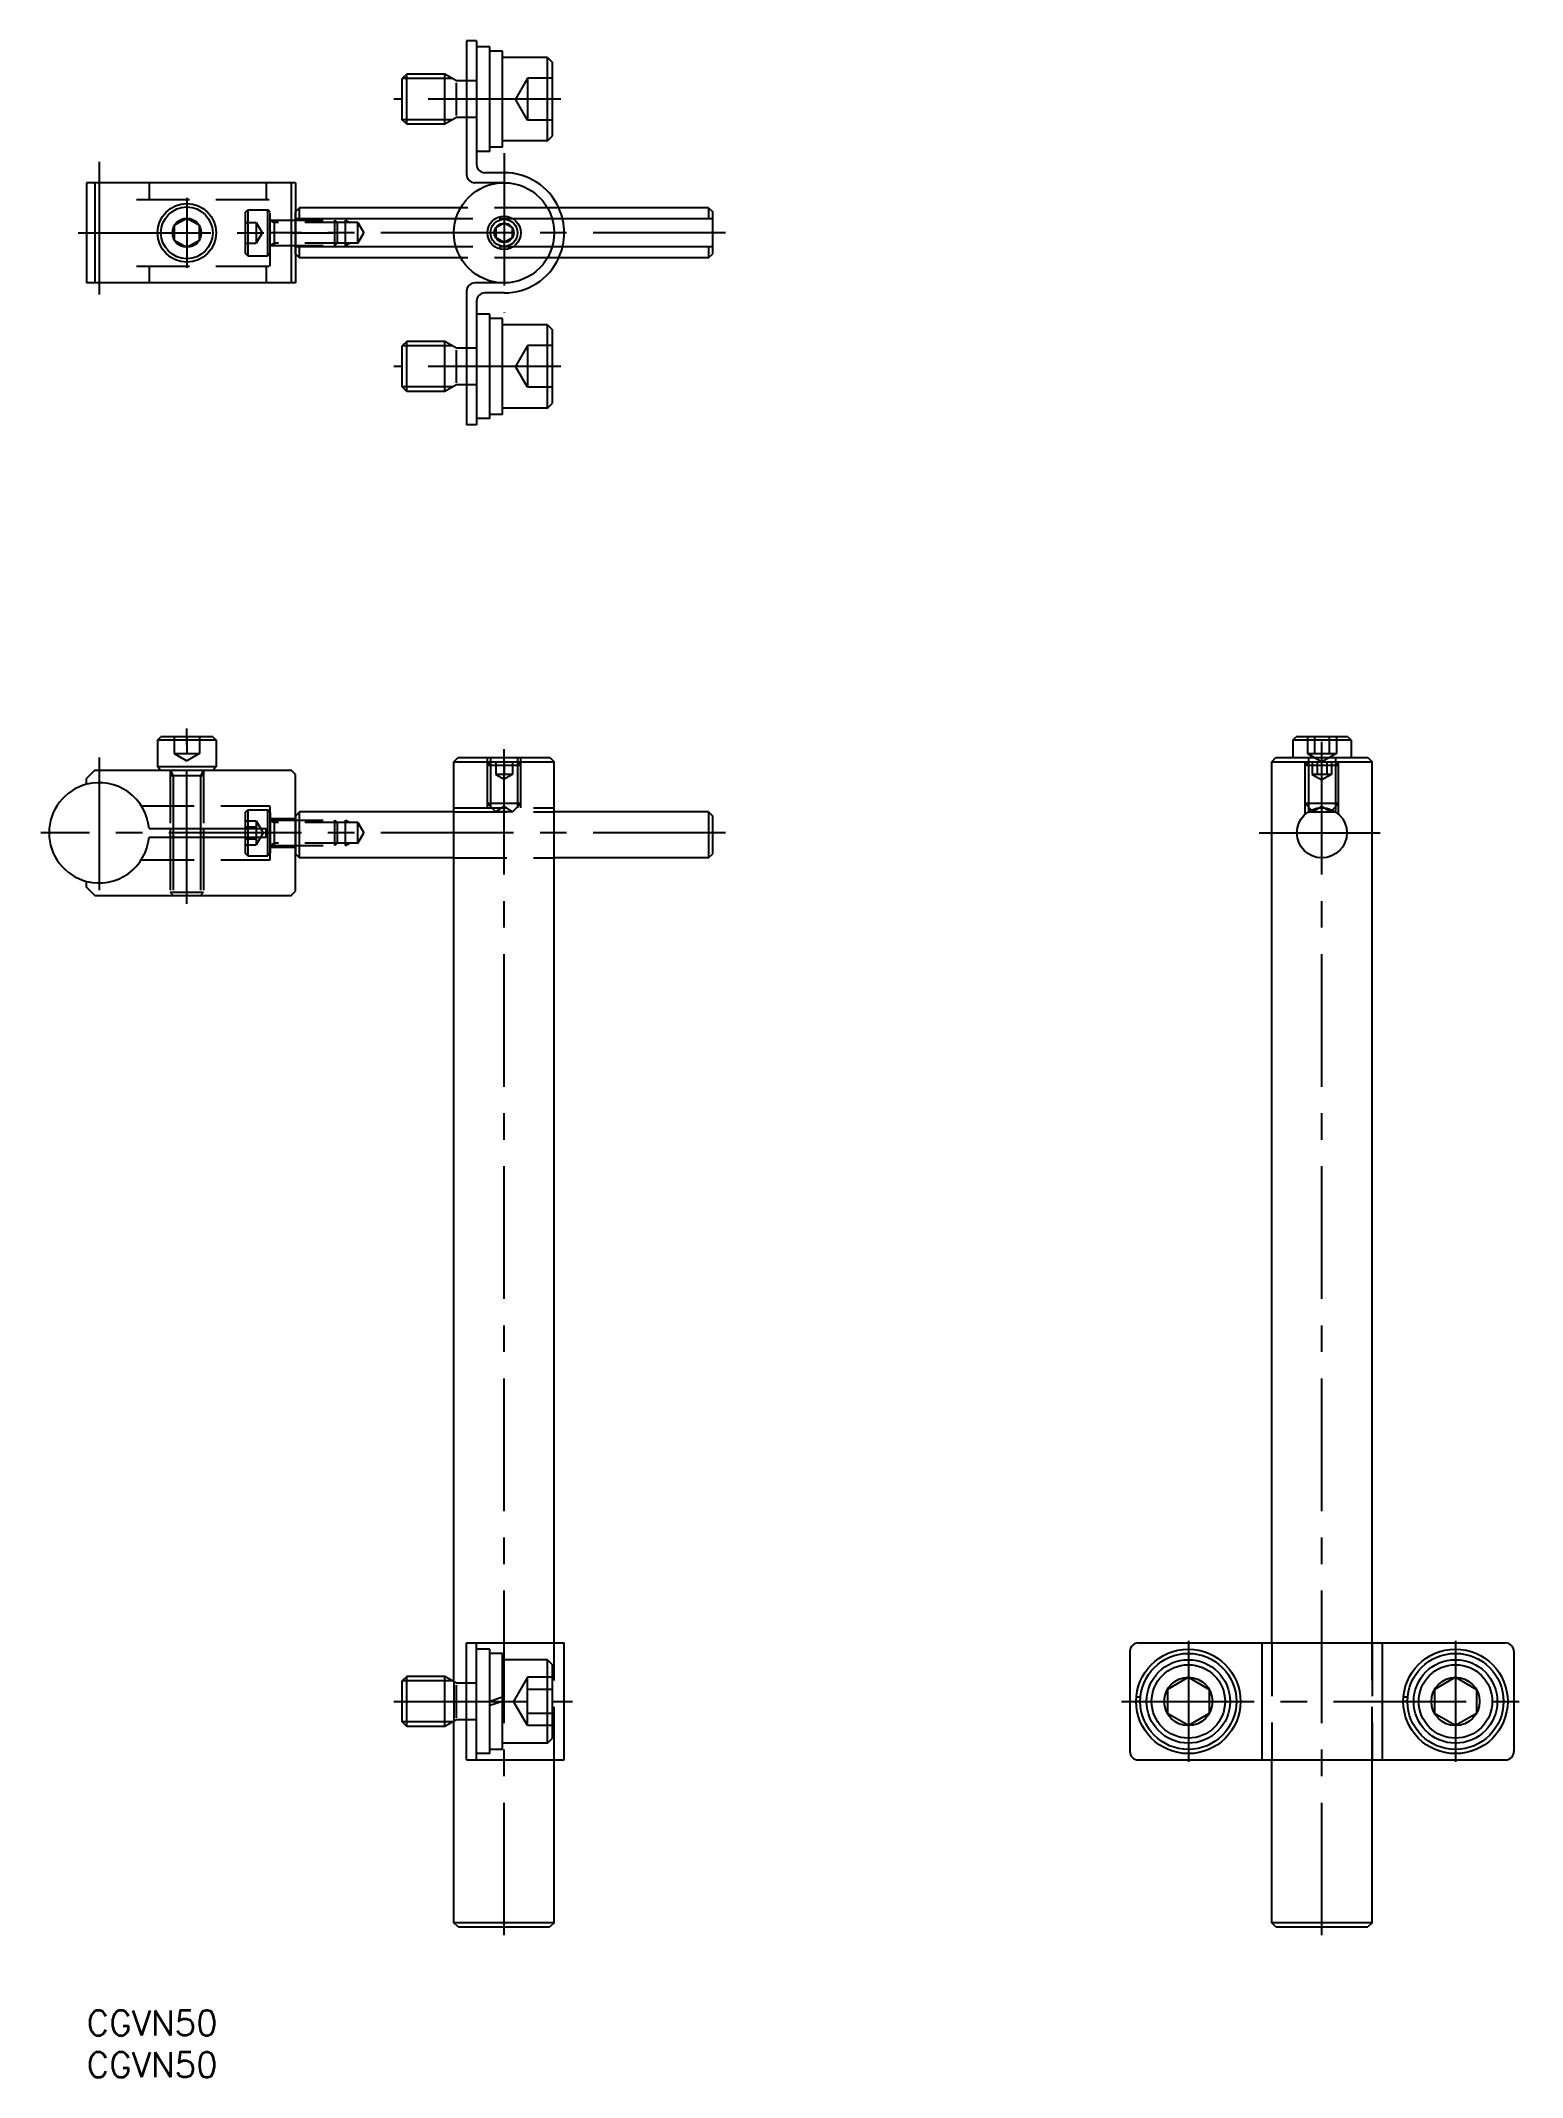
# Model space of a CAD drawing. Extents: x -5 to 172, y -8 to 236.
import ezdxf

# ---------------------------------------------------------------- set-up
doc = ezdxf.new("R2010")
doc.units = 0
doc.header["$LTSCALE"] = 0.5
for name, pattern in [('CENTER', [50.8, 31.75, -6.35, 6.35, -6.35]), ('DASHED', [19.05, 12.7, -6.35]), ('PHANTOM', [63.5, 31.75, -6.35, 6.35, -6.35, 6.35, -6.35])]:
    doc.linetypes.add(name, pattern=pattern)
for name, color, linetype in [('MSM_CENTER', 1, 'CENTER'), ('MSM_CONTINUOUS', 7, 'CONTINUOUS'), ('MSM_DASHED', 4, 'DASHED'), ('MSM_IMAGINARY', 6, 'PHANTOM'), ('MSM_NARROW', 5, 'CONTINUOUS'), ('MSM_PART_NUMBER', 7, 'CONTINUOUS')]:
    doc.layers.add(name, color=color, linetype=linetype)
doc.styles.get("Standard").update_dxf_attribs({"font": 'txt.shx', "height": 3, "bigfont": 'bigfont.shx'})

# ---------------------------------------------------------------- blocks, each defined once
blk = doc.blocks.new('*U44')
at = {"layer": 'MSM_PART_NUMBER'}
blk.add_text('CGVN50', height=3, dxfattribs=at).set_placement((0, -3))
blk = doc.blocks.new('*U45')
at = {"layer": 'MSM_PART_NUMBER'}
blk.add_text('CGVN50', height=3, dxfattribs=at).set_placement((0, -8))

msp = doc.modelspace()

# ---------------------------------------------------------------- linework, layer by layer
at = {"layer": 'MSM_CENTER'}
for p, q in [((56.8, 228.84), (36.8, 228.84)), ((50, 222.39), (50, 203.28)), ((1.5, 221.34), (1.5, 203.34)), ((12, 217.04), (12, 208.64)), ((-1, 212.84), (29.49, 212.84)), ((76.53, 212.84), (22, 212.84)), ((56.8, 196.84), (36.8, 196.84)), ((147.96, 9), (147.96, 154.5)), ((12, 132.5), (12, 153.5)), ((1.5, 150), (1.5, 132)), ((50, 9), (50, 151)), ((76.53, 141), (-5.5, 141)), ((140.46, 141), (154.95, 141)), ((131.96, 44.25), (131.96, 29.75)), ((163.96, 44.25), (163.96, 29.75)), ((36.8, 37), (58.2, 37)), ((123.96, 37), (171.96, 37))]:
    msp.add_line(p, q, dxfattribs=at)
at = {"layer": 'MSM_CONTINUOUS'}
for p, q in [((46.7, 235.84), (45.5, 235.84)), ((45.5, 235.84), (45.5, 219.84)), ((46.7, 235.84), (46.7, 221.04)), ((48.3, 235.09), (46.7, 235.09)), ((48.3, 222.59), (48.3, 235.09)), ((49.8, 234.59), (48.3, 234.59)), ((49.8, 223.09), (49.8, 234.59)), ((38.34, 231.84), (37.8, 231.3)), ((42.9, 231.84), (38.34, 231.84)), ((38.34, 225.84), (38.34, 231.84)), ((42.9, 225.84), (42.9, 231.84)), ((44.29, 231.04), (42.9, 231.84)), ((55.2, 233.84), (49.8, 233.84)), ((55.2, 223.84), (55.2, 233.84)), ((55.2, 233.84), (55.8, 233.24)), ((55.8, 224.44), (55.8, 233.24)), ((37.8, 226.38), (37.8, 231.3)), ((45.5, 231.04), (44.29, 231.04)), ((38.34, 225.84), (37.8, 226.38)), ((42.9, 225.84), (38.34, 225.84)), ((44.29, 226.64), (42.9, 225.84)), ((45.5, 226.64), (44.29, 226.64)), ((55.2, 223.84), (55.8, 224.44)), ((48.3, 222.59), (46.7, 222.59)), ((49.8, 223.09), (48.3, 223.09)), ((55.2, 223.84), (49.8, 223.84)), ((52.5, 223.84), (52.5, 223.84)), ((53.85, 223.84), (53.85, 223.84)), ((50, 220.04), (47.7, 220.04)), ((25, 218.84), (0, 218.84)), ((0, 218.84), (0, 206.84)), ((1, 218.84), (1, 206.84)), ((24.5, 218.84), (24.5, 206.84)), ((25, 218.84), (25, 206.84)), ((50, 218.84), (46.5, 218.84)), ((25.5, 215.84), (25, 215.34)), ((25, 215.34), (25, 210.34)), ((25, 210.34), (25, 215.34)), ((25.5, 214.5), (25.5, 215.84)), ((44.8, 215.84), (25.5, 215.84)), ((74.5, 215.84), (55.2, 215.84)), ((74.5, 215.84), (75, 215.34)), ((74.5, 215.84), (74.5, 214.5)), ((75, 210.34), (75, 215.34)), ((12, 214.57), (10.5, 213.71)), ((10.5, 213.71), (10.5, 211.97)), ((13.5, 213.71), (12, 214.57)), ((13.5, 211.97), (13.5, 213.71)), ((44.23, 214.5), (25, 214.5)), ((50, 213.99), (49, 213.42)), ((49, 213.42), (49, 212.26)), ((49, 212.26), (50, 211.68)), ((51, 213.42), (50, 213.99)), ((50, 211.68), (51, 212.26)), ((51, 212.26), (51, 213.42)), ((75, 214.5), (55.77, 214.5)), ((10.5, 211.97), (12, 211.11)), ((12, 211.11), (13.5, 211.97)), ((44.23, 211.18), (25, 211.18)), ((25, 210.34), (25.5, 209.84)), ((25.5, 209.85), (25.5, 211.18)), ((44.8, 209.84), (25.5, 209.84)), ((74.5, 209.84), (55.2, 209.84)), ((75, 211.18), (55.77, 211.18)), ((74.5, 211.18), (74.5, 209.84)), ((74.5, 209.84), (75, 210.34)), ((25, 206.84), (0, 206.84)), ((45.5, 205.84), (45.5, 189.84)), ((50, 206.84), (46.5, 206.84)), ((50, 205.64), (47.7, 205.64)), ((46.7, 204.64), (46.7, 189.84)), ((48.3, 203.09), (46.7, 203.09)), ((48.3, 190.59), (48.3, 203.09)), ((49.8, 202.59), (48.3, 202.59)), ((49.8, 191.09), (49.8, 202.59)), ((55.2, 201.84), (49.8, 201.84)), ((55.2, 191.84), (55.2, 201.84)), ((55.2, 201.84), (55.8, 201.24)), ((55.8, 192.44), (55.8, 201.24)), ((38.34, 199.84), (37.8, 199.3)), ((37.8, 194.38), (37.8, 199.3)), ((42.9, 199.84), (38.34, 199.84)), ((38.34, 193.84), (38.34, 199.84)), ((42.9, 193.84), (42.9, 199.84)), ((44.29, 199.04), (42.9, 199.84)), ((45.5, 199.04), (44.29, 199.04)), ((38.34, 193.84), (37.8, 194.38)), ((42.9, 193.84), (38.34, 193.84)), ((44.29, 194.64), (42.9, 193.84)), ((45.5, 194.64), (44.29, 194.64)), ((48.3, 190.59), (46.7, 190.59)), ((49.8, 191.09), (48.3, 191.09)), ((55.2, 191.84), (49.8, 191.84)), ((52.5, 191.84), (52.5, 191.84)), ((53.85, 191.84), (53.85, 191.84)), ((55.2, 191.84), (55.8, 192.44)), ((46.7, 189.84), (45.5, 189.84)), ((8.5, 152.1), (8.9, 152.5)), ((15.5, 152.1), (8.5, 152.1)), ((8.5, 152.1), (8.5, 148.9)), ((15.1, 152.5), (8.9, 152.5)), ((15.1, 152.5), (15.5, 152.1)), ((15.5, 152.1), (15.5, 148.9)), ((144.46, 152.1), (144.86, 152.5)), ((151.46, 152.1), (144.46, 152.1)), ((144.46, 152.1), (144.46, 150)), ((151.06, 152.5), (144.86, 152.5)), ((151.06, 152.5), (151.46, 152.1)), ((151.46, 152.1), (151.46, 150)), ((15.5, 148.9), (8.5, 148.9)), ((8.5, 148.9), (8.9, 148.5)), ((15.1, 148.5), (15.5, 148.9)), ((44, 149.5), (44.5, 150)), ((44, 149.5), (56, 149.5)), ((44, 39.36), (44, 149.5)), ((44.5, 150), (55.5, 150)), ((55.5, 150), (56, 149.5)), ((56, 44), (56, 149.5)), ((141.96, 149.5), (142.46, 150)), ((141.96, 149.5), (153.96, 149.5)), ((141.96, 44), (141.96, 149.5)), ((142.46, 150), (153.46, 150)), ((153.46, 150), (153.96, 149.5)), ((153.96, 44), (153.96, 149.5)), ((1, 148.5), (0, 147.5)), ((0, 146.81), (0, 147.5)), ((1, 148.5), (24.5, 148.5)), ((25, 148), (24.5, 148.5)), ((25, 134), (25, 148)), ((7.48, 141.5), (21.5, 141.5)), ((10, 141.5), (10, 140.5)), ((14, 141.5), (14, 140.5)), ((19, 141.5), (19, 140.5)), ((19.3, 141.5), (19.3, 140.5)), ((21.5, 140.5), (21.5, 141.5)), ((25.5, 143.5), (25, 143)), ((25, 143), (25, 138.5)), ((25, 138.5), (25, 143)), ((25.5, 138), (25.5, 143.5)), ((44, 143.5), (25.5, 143.5)), ((74.5, 143.5), (56, 143.5)), ((74.5, 143.5), (75, 143)), ((74.5, 143.5), (74.5, 141)), ((75, 138.5), (75, 143)), ((146.3, 143.5), (149.62, 143.5)), ((146.96, 143.5), (146.73, 143.73)), ((148.96, 143.5), (149.19, 143.73)), ((7.48, 140.5), (21.5, 140.5)), ((74.5, 141), (74.5, 138)), ((25, 138.5), (25.5, 138)), ((44, 138), (25.5, 138)), ((74.5, 138), (56, 138)), ((74.5, 138), (75, 138.5)), ((0, 134.5), (0, 135.19)), ((1, 133.5), (0, 134.5)), ((1, 133.5), (24.5, 133.5)), ((24.5, 133.5), (25, 134)), ((45.5, 30), (45.5, 44)), ((45.5, 44), (57.2, 44)), ((46.7, 30), (46.7, 44)), ((57.2, 30), (57.2, 44)), ((125.96, 44), (169.96, 44)), ((140.76, 44), (140.76, 30)), ((155.16, 44), (155.16, 30)), ((48.3, 43.25), (46.7, 43.25)), ((48.3, 30.75), (48.3, 43.25)), ((49.8, 42.75), (48.3, 42.75)), ((49.8, 31.25), (49.8, 42.75)), ((55.2, 42), (49.8, 42)), ((55.2, 32), (55.2, 42)), ((55.2, 42), (55.8, 41.4)), ((124.96, 43), (124.96, 31)), ((170.96, 43), (170.96, 31)), ((38.34, 40), (37.8, 39.46)), ((37.8, 34.54), (37.8, 39.46)), ((42.9, 40), (38.34, 40)), ((38.34, 34), (38.34, 40)), ((42.9, 34), (42.9, 40)), ((44.29, 39.2), (42.9, 40)), ((45.5, 39.2), (44.29, 39.2)), ((55.8, 32.6), (55.8, 41.4)), ((131.96, 39.89), (129.46, 38.44)), ((131.96, 39.89), (134.46, 38.44)), ((163.96, 39.89), (161.46, 38.44)), ((163.96, 39.89), (166.46, 38.44)), ((49.8, 37.5), (48.3, 37)), ((49.8, 37), (48.3, 36.5)), ((126.21, 37), (125.71, 37)), ((126.23, 37.5), (125.73, 37.5)), ((129.46, 38.44), (129.46, 35.56)), ((134.46, 38.44), (134.46, 35.56)), ((158.21, 37), (157.71, 37)), ((158.23, 37.5), (157.73, 37.5)), ((161.46, 38.44), (161.46, 35.56)), ((166.46, 38.44), (166.46, 35.56)), ((38.34, 34), (37.8, 34.54)), ((44.29, 34.8), (42.9, 34)), ((44, 10.5), (44, 34.64)), ((45.5, 34.8), (44.29, 34.8)), ((131.96, 34.11), (129.46, 35.56)), ((134.46, 35.56), (131.96, 34.11)), ((163.96, 34.11), (161.46, 35.56)), ((166.46, 35.56), (163.96, 34.11)), ((42.9, 34), (38.34, 34)), ((55.2, 32), (49.8, 32)), ((52.5, 32), (52.5, 32)), ((53.85, 32), (53.85, 32)), ((55.2, 32), (55.8, 32.6)), ((45.5, 30), (57.2, 30)), ((48.3, 30.75), (46.7, 30.75)), ((49.8, 31.25), (48.3, 31.25)), ((56, 10.5), (56, 30)), ((125.96, 30), (169.96, 30)), ((141.96, 10.5), (141.96, 30)), ((153.96, 10.5), (153.96, 30)), ((44.5, 10), (44, 10.5)), ((56, 10.5), (44, 10.5)), ((44.5, 10), (55.5, 10)), ((56, 10.5), (55.5, 10)), ((142.46, 10), (141.96, 10.5)), ((153.96, 10.5), (141.96, 10.5)), ((142.46, 10), (153.46, 10)), ((153.96, 10.5), (153.46, 10))]:
    msp.add_line(p, q, dxfattribs=at)
for centre, radius in [((50, 212.84), 6), ((12, 212.84), 3.5), ((12, 212.84), 3.1), ((50, 212.84), 2), ((12, 212.84), 1.73), ((50, 212.84), 1.15), ((147.96, 141), 3), ((131.96, 37), 6.25), ((131.96, 37), 5.75), ((131.96, 37), 5), ((163.96, 37), 6.25), ((163.96, 37), 5.75), ((163.96, 37), 5), ((131.96, 37), 4.4), ((131.96, 37), 2.89), ((163.96, 37), 4.4), ((163.96, 37), 2.89)]:
    msp.add_circle(centre, radius, dxfattribs=at)
for centre, radius, start, end in [((46.5, 219.84), 1, 180, 270), ((47.7, 221.04), 1, 180, 270), ((50, 212.84), 7.2, 24.6243, 90), ((50, 212.84), 7.2, 270, 335.3757), ((46.5, 205.84), 1, 90, 180), ((47.7, 204.64), 1, 90, 180), ((1.5, 141), 6, 4.7802, 104.4775), ((1.5, 141), 6, 255.5225, 355.2198), ((125.96, 43), 1, 90, 180), ((169.96, 43), 1, 0, 90), ((125.96, 31), 1, 180, 270), ((169.96, 31), 1, 270, 0)]:
    msp.add_arc(centre, radius, start, end, dxfattribs=at)
at = {"layer": 'MSM_DASHED'}
for p, q in [((46.7, 231.04), (45.5, 231.04)), ((52.8, 231.34), (51.36, 228.84)), ((52.8, 231.34), (52.8, 226.34)), ((55.8, 231.34), (52.8, 231.34)), ((52.8, 226.34), (51.36, 228.84)), ((55.8, 228.84), (52.8, 228.84)), ((46.7, 226.64), (45.5, 226.64)), ((55.8, 226.34), (52.8, 226.34)), ((7.48, 218.84), (7.48, 216.84)), ((21.5, 218.84), (21.5, 216.84)), ((5.97, 216.84), (22, 216.84)), ((19, 215.29), (19.3, 215.59)), ((19, 215.29), (19, 210.39)), ((19.3, 215.59), (21.7, 215.59)), ((19.3, 215.59), (19.3, 210.09)), ((22, 215.29), (21.7, 215.59)), ((21.7, 210.09), (21.7, 215.59)), ((22, 208.84), (22, 216.84)), ((55.2, 215.84), (44.8, 215.84)), ((19, 214.09), (20.3, 214.09)), ((19, 212.84), (20.3, 212.84)), ((20.3, 214.09), (20.3, 211.59)), ((20.3, 214.09), (21.02, 212.84)), ((21.02, 212.84), (20.3, 211.59)), ((22, 214.34), (31, 214.34)), ((22, 214.34), (22.47, 214.07)), ((22.47, 214.34), (22.47, 211.34)), ((32.5, 214.07), (22.47, 214.07)), ((29.73, 211.34), (29.73, 214.34)), ((29.73, 214.34), (30, 214.07)), ((30, 214.07), (30, 211.61)), ((31, 211.34), (31, 214.34)), ((31, 214.34), (31.47, 214.07)), ((32.5, 211.61), (32.5, 214.07)), ((32.5, 214.07), (33.21, 212.84)), ((32.5, 211.61), (33.21, 212.84)), ((55.77, 214.5), (44.23, 214.5)), ((19, 211.59), (20.3, 211.59)), ((19.3, 210.09), (19, 210.39)), ((19.3, 210.09), (21.7, 210.09)), ((22, 210.39), (21.7, 210.09)), ((22, 211.34), (22.47, 211.61)), ((22, 211.34), (31, 211.34)), ((32.5, 211.61), (22.47, 211.61)), ((30, 211.61), (29.73, 211.34)), ((31, 211.34), (31.47, 211.61)), ((55.77, 211.18), (44.23, 211.18)), ((55.2, 209.84), (44.8, 209.84)), ((5.97, 208.84), (22, 208.84)), ((7.48, 208.84), (7.48, 206.92)), ((21.5, 208.84), (21.5, 206.84)), ((46.7, 199.04), (45.5, 199.04)), ((52.8, 199.34), (51.36, 196.84)), ((52.8, 199.34), (52.8, 194.34)), ((55.8, 199.34), (52.8, 199.34)), ((52.8, 194.34), (51.36, 196.84)), ((55.8, 196.84), (52.8, 196.84)), ((46.7, 194.64), (45.5, 194.64)), ((55.8, 194.34), (52.8, 194.34)), ((10.5, 152.5), (10.5, 150.5)), ((12, 152.5), (12, 150.5)), ((13.5, 152.5), (13.5, 150.5)), ((146.23, 152.5), (146.23, 150.5)), ((147.09, 152.5), (147.09, 150.5)), ((148.83, 152.5), (148.83, 150.5)), ((149.69, 152.5), (149.69, 150.5)), ((10.5, 150.5), (12, 149.63)), ((10.5, 150.5), (13.5, 150.5)), ((13.5, 150.5), (12, 149.63)), ((48, 144), (48, 150)), ((48.38, 149.5), (48, 149.12)), ((48, 149.12), (52, 149.12)), ((48.38, 150), (48.38, 144)), ((49, 149.5), (49, 148)), ((50, 149.5), (50, 148)), ((51, 149.5), (51, 148)), ((51.62, 150), (51.62, 144)), ((51.62, 149.5), (52, 149.12)), ((52, 144), (52, 150)), ((145.96, 143.24), (145.96, 150)), ((146.34, 149.5), (145.96, 149.12)), ((145.96, 149.12), (149.96, 149.12)), ((146.23, 150.5), (147.96, 149.5)), ((146.23, 150.5), (149.69, 150.5)), ((146.34, 150), (146.34, 143.52)), ((146.81, 149.5), (146.81, 148)), ((147.38, 149.5), (147.38, 148)), ((149.69, 150.5), (147.96, 149.5)), ((148.54, 149.5), (148.54, 148)), ((149.11, 149.5), (149.11, 148)), ((149.58, 150), (149.58, 143.52)), ((149.58, 149.5), (149.96, 149.12)), ((149.96, 143.24), (149.96, 150)), ((10, 148.5), (10.38, 147.84)), ((10, 148.5), (10, 141.5)), ((14, 147.84), (10, 147.84)), ((10.38, 147.84), (10.38, 141.5)), ((14, 148.5), (13.62, 147.84)), ((13.62, 147.84), (13.62, 141.5)), ((14, 148.5), (14, 141.5)), ((51, 148), (49, 148)), ((49, 148), (50, 147.42)), ((51, 148), (50, 147.42)), ((149.11, 148), (146.81, 148)), ((146.81, 148), (147.96, 147.33)), ((149.11, 148), (147.96, 147.33)), ((6.54, 144.25), (22, 144.25)), ((22, 137.75), (22, 144.25)), ((44, 144), (56, 144)), ((52, 144.5), (48, 144.5)), ((49, 143.5), (48, 144.5)), ((49, 143.5), (50, 144.21)), ((51, 143.5), (50, 144.21)), ((51, 143.5), (52, 144.5)), ((149.96, 144.5), (145.96, 144.5)), ((146.73, 143.73), (145.96, 144.5)), ((146.96, 143.5), (147.96, 144.21)), ((148.96, 143.5), (147.96, 144.21)), ((149.19, 143.73), (149.96, 144.5)), ((19, 143.45), (19.3, 143.75)), ((19, 143.45), (19, 141.5)), ((19, 142.44), (20.3, 142.44)), ((19, 141.72), (20.3, 141.72)), ((19.3, 143.75), (21.7, 143.75)), ((19.3, 143.75), (19.3, 141.5)), ((20.3, 142.44), (20.3, 139.56)), ((20.3, 142.44), (21.13, 141)), ((22, 143.45), (21.7, 143.75)), ((21.7, 138.25), (21.7, 143.75)), ((22, 143.45), (22, 138.55)), ((22, 142.7), (25, 142.7)), ((22, 142.5), (22.47, 142.23)), ((22, 142.5), (31, 142.5)), ((22.47, 142.5), (22.47, 139.5)), ((32.5, 142.23), (22.47, 142.23)), ((29.73, 139.5), (29.73, 142.5)), ((29.73, 142.5), (30, 142.23)), ((30, 142.23), (30, 139.77)), ((31, 139.5), (31, 142.5)), ((31, 142.5), (31.47, 142.23)), ((32.5, 139.77), (32.5, 142.23)), ((32.5, 142.23), (33.21, 141)), ((44, 143.5), (56, 143.5)), ((51, 143.5), (49, 143.5)), ((10, 140.5), (10, 133.88)), ((10.38, 140.5), (10.38, 133.5)), ((13.62, 140.5), (13.62, 133.5)), ((14, 140.5), (14, 133.88)), ((19, 140.5), (19, 138.55)), ((19, 140.28), (20.3, 140.28)), ((19, 139.56), (20.3, 139.56)), ((19.3, 140.5), (19.3, 138.25)), ((21.13, 141), (20.3, 139.56)), ((22, 139.5), (22.47, 139.77)), ((22, 139.5), (31, 139.5)), ((22, 139.3), (25, 139.3)), ((32.5, 139.77), (22.47, 139.77)), ((30, 139.77), (29.73, 139.5)), ((31, 139.5), (31.47, 139.77)), ((32.5, 139.77), (33.21, 141)), ((6.54, 137.75), (22, 137.75)), ((19.3, 138.25), (19, 138.55)), ((19.3, 138.25), (21.7, 138.25)), ((22, 138.55), (21.7, 138.25)), ((44, 138), (56, 138)), ((10, 133.88), (14, 133.88)), ((10, 133.88), (10.38, 133.5)), ((13.62, 133.5), (14, 133.88)), ((56, 30), (56, 44)), ((141.96, 44), (141.96, 30)), ((153.96, 44), (153.96, 30)), ((153.96, 30), (153.96, 44)), ((44, 39.36), (44, 34.64)), ((46.7, 39.2), (45.5, 39.2)), ((52.8, 39.89), (51.13, 37)), ((52.8, 34.11), (52.8, 39.89)), ((55.8, 39.89), (52.8, 39.89)), ((52.8, 34.11), (51.13, 37)), ((55.8, 38.44), (52.8, 38.44)), ((46.7, 34.8), (45.5, 34.8)), ((55.8, 35.56), (52.8, 35.56)), ((55.8, 34.11), (52.8, 34.11))]:
    msp.add_line(p, q, dxfattribs=at)
msp.add_arc((50, 212.84), 7.2, 335.3757, 24.6243, dxfattribs=at)
at = {"layer": 'MSM_IMAGINARY'}
msp.add_arc((1.5, 141), 6, 104.4775, 255.5225, dxfattribs=at)
at = {"layer": 'MSM_NARROW'}
for p, q in [((43.84, 231.3), (37.8, 231.3)), ((38.34, 231.3), (37.8, 231.3)), ((44.29, 226.89), (44.29, 230.79)), ((43.84, 226.38), (37.8, 226.38)), ((38.34, 226.38), (37.8, 226.38)), ((43.84, 199.3), (37.8, 199.3)), ((38.34, 199.3), (37.8, 199.3)), ((44.29, 194.89), (44.29, 198.79)), ((43.84, 194.38), (37.8, 194.38)), ((38.34, 194.38), (37.8, 194.38)), ((10.38, 141.5), (10.38, 140.5)), ((13.62, 141.5), (13.62, 140.5)), ((43.84, 39.46), (37.8, 39.46)), ((38.34, 39.46), (37.8, 39.46)), ((44.29, 35.05), (44.29, 38.95)), ((43.84, 34.54), (37.8, 34.54)), ((38.34, 34.54), (37.8, 34.54))]:
    msp.add_line(p, q, dxfattribs=at)
msp.add_circle((50, 212.84), 1.62, dxfattribs=at)

# ---------------------------------------------------------------- block references
at = {"layer": 'MSM_CONTINUOUS'}
for name in ['*U44', '*U45']:
    msp.add_blockref(name, (0, 0), dxfattribs=at)

doc.saveas('drawing.dxf')
